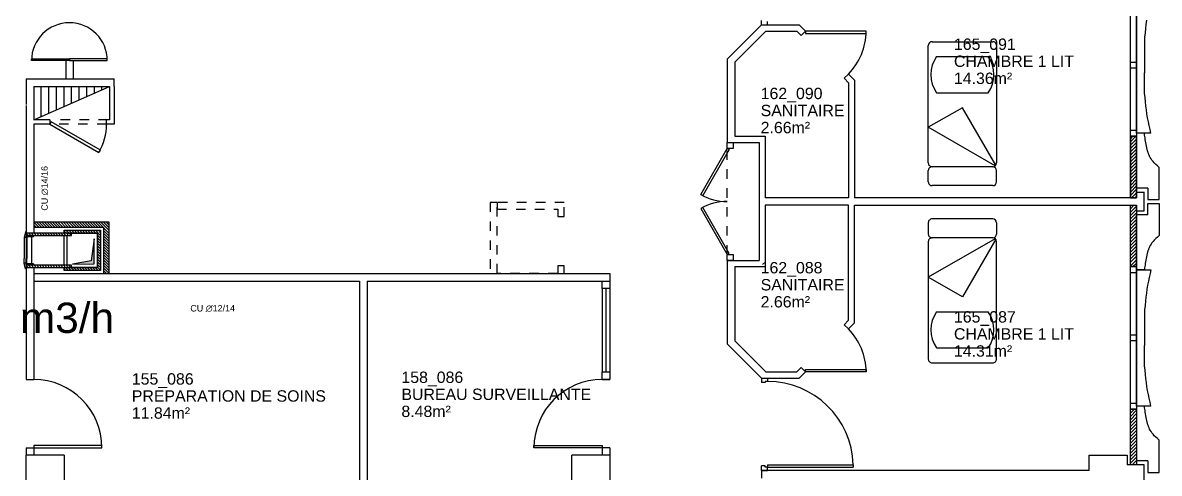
# Model space of a CAD drawing. Header units: millimetres. Extents: x -3.6 to 68.3, y -13.9 to 59.5.
# Drawn here: x 7.23 to 22.23, y 28.91 to 34.86 of the extents above; entities that cross this region are included whole.
import ezdxf
from ezdxf.enums import TextEntityAlignment as Align

# ---------------------------------------------------------------- set-up
doc = ezdxf.new("R2010")
doc.units = ezdxf.units.MM
doc.linetypes.add('CACHÉ', pattern=[0.25, 0.125, -0.125])
for name, color, linetype in [('002 poteaux', 7, 'Continuous'), ('003 murs porteurs', 7, 'Continuous'), ('003 porte', 7, 'Continuous'), ('004 cloisons', 7, 'Continuous'), ('004 isolation', 8, 'Continuous'), ('005 Portes', 7, 'Continuous'), ('005Portes', 7, 'Continuous'), ('007 Fenêtre', 7, 'Continuous'), ('100 tx_rep_local', 7, 'Continuous'), ('400 Lits', 8, 'Continuous'), ('A_Etiqu_Local', 7, 'Continuous'), ('ecoulement salle de bain', 9, 'CACHÉ'), ('EXT', 10, 'Continuous'), ('futur', 30, 'Continuous')]:
    doc.layers.add(name, color=color, linetype=linetype)
doc.styles.add('ARIAL', font='arial.ttf')
doc.styles.add('Attribut', font='arial.ttf')
doc.styles.get("Standard").update_dxf_attribs({"font": 'arial.ttf'})
pattern_1 = [(315, (-48.991925, 225.843677), (0.0176776695, 0.0176776695), [])]

# ---------------------------------------------------------------- blocks, each defined once
blk = doc.blocks.new('A_Etiqu_Local')
at = {"style": 'Attribut', "flags": 1}
for tag, p in [('CODE_HOPITAL', (-0.446, 1.632)), ('CODE_SITE', (-0.446, 1.407)), ('CODE_BATIMENT', (-0.446, 1.182)), ('CODE_SECTEUR', (-0.446, 0.957)), ('CODE_ETAGE', (-0.446, 0.732)), ('NOM_NORMALISE', (-0.446, -0.843)), ('SECTEUR_ACTIVITE', (-0.446, -1.068)), ('SOUS_SECTEUR_ACTIVITE', (-0.446, -1.293)), ('VOLUME', (-0.446, -1.518)), ('SERVICE', (-0.446, -1.743)), ('CODE_UG', (-0.446, -1.968)), ('CODE_UA', (-0.446, -2.193)), ('CODE_POLE', (-0.446, -2.418)), ('OCCUPANT_EXTERNE', (-0.446, -2.643)), ('DISPONIBILITE', (-0.446, -2.868)), ('ACCES_HANDICAPES', (-0.446, -3.093)), ('NATURE_SOL', (-0.446, -3.318)), ('RISQUE_LABORATOIRE', (-0.446, -3.543)), ('AMIANTE', (-0.446, -3.768))]:
    blk.add_attdef(tag, p, '', height=0.15, dxfattribs=at)
at = {"layer": 'A_Etiqu_Local', "style": 'Attribut'}
for tag, p in [('CODE_PIECE', (-0.446, 0.282)), ('NOM_USAGE', (-0.446, 0.057)), ('SURFACE', (-0.446, -0.168))]:
    blk.add_attdef(tag, p, '', height=0.15, dxfattribs=at)

msp = doc.modelspace()

# ---------------------------------------------------------------- hatches: boundary and pattern name
at = {"layer": 'EXT', "lineweight": 9}
h = msp.add_hatch(dxfattribs=at)
h.set_pattern_fill('ANSI31', color=8, scale=0.2, angle=-90, style=0)
h.set_pattern_definition(pattern_1)
h.paths.add_polyline_path([(8.217, 32.08), (8.217, 31.63), (7.815, 31.63), (7.775, 31.63), (7.775, 31.59), (8.257, 31.59), (8.257, 32.12), (7.775, 32.12), (7.775, 32.08), (7.873, 32.08)], flags=17)
h.paths.add_polyline_path([(8.297, 31.55), (8.367, 31.55), (8.367, 32.23), (7.375, 32.23), (7.375, 32.16), (8.297, 32.16)])
h = msp.add_hatch(dxfattribs=at)
h.set_pattern_fill('ANSI31', color=8, scale=0.2, angle=-90, style=0)
h.set_pattern_definition(pattern_1)
h.paths.add_polyline_path([(7.275, 32.052), (7.873, 32.052), (7.873, 32.08), (7.275, 32.08)])
h.paths.add_polyline_path([(7.275, 31.63), (7.873, 31.63), (7.873, 31.658), (7.275, 31.658)])
at = {"layer": 'EXT', "ltscale": 0.01}
msp.add_hatch(color=8, dxfattribs=at).paths.add_polyline_path([(7.886, 31.674), (8.173, 31.679), (8.171, 32.009), (8.133, 31.718)])
msp.add_hatch(color=8, dxfattribs=at).paths.add_polyline_path([(7.886, 31.674), (8.173, 31.679), (8.171, 32.009), (8.133, 31.718)])

# ---------------------------------------------------------------- linework, layer by layer
at = {"layer": '002 poteaux', "color": 8, "linetype": 'Continuous'}
for p, q in [((7.275, 28.65), (7.275, 29.15)), ((7.775, 29.15), (7.275, 29.15)), ((7.775, 29.15), (7.775, 28.65)), ((14.475, 28.65), (14.475, 29.15)), ((14.975, 29.15), (14.475, 29.15)), ((14.975, 29.15), (14.975, 28.65)), ((21.3, 28.95), (21.3, 29.15)), ((21.3, 29.15), (21.8, 29.15)), ((21.8, 29.15), (21.8, 29.025)), ((22.025, 29.025), (21.8, 29.025)), ((22.025, 28.775), (22.025, 29.025))]:
    msp.add_line(p, q, dxfattribs=at)
at = {"layer": '003 murs porteurs', "color": 8, "linetype": 'Continuous'}
for p, q in [((21.925, 32.55), (21.925, 32.625)), ((21.925, 32.625), (22.025, 32.625)), ((22.025, 32.375), (22.025, 32.625)), ((21.925, 32.375), (21.925, 32.45)), ((21.925, 32.45), (21.925, 32.375)), ((21.925, 32.375), (22.025, 32.375))]:
    msp.add_line(p, q, dxfattribs=at)
at = {"layer": '003 porte', "color": 8, "linetype": 'Continuous'}
for p, q in [((16.975, 34.83), (16.975, 34.89)), ((16.975, 34.83), (17.055, 34.83)), ((17.055, 34.83), (17.055, 34.874)), ((18.357, 34.748), (17.557, 34.748)), ((17.557, 34.748), (17.557, 34.718)), ((17.557, 34.718), (18.357, 34.718)), ((18.357, 34.718), (18.357, 34.748)), ((7.607, 33.551), (7.588, 33.519)), ((7.588, 33.519), (8.235, 33.145)), ((8.254, 33.178), (7.607, 33.551)), ((8.235, 33.145), (8.254, 33.178)), ((16.525, 33.28), (16.605, 33.28)), ((16.525, 33.2), (16.525, 33.28)), ((16.605, 33.2), (16.525, 33.2)), ((16.605, 33.28), (16.605, 33.2)), ((16.525, 31.8), (16.605, 31.8)), ((16.525, 31.72), (16.525, 31.8)), ((16.605, 31.8), (16.605, 31.72)), ((16.605, 31.72), (16.525, 31.72)), ((16.975, 30.17), (17.055, 30.17)), ((16.975, 30.17), (16.975, 30.11)), ((17.055, 30.17), (17.055, 30.126)), ((17.557, 30.282), (18.357, 30.282)), ((17.557, 30.252), (17.557, 30.282)), ((18.357, 30.252), (17.557, 30.252)), ((18.357, 30.282), (18.357, 30.252)), ((17.027, 30.11), (16.975, 30.11)), ((17.055, 30.126), (17.027, 30.126)), ((17.027, 30.126), (17.027, 30.11)), ((17.027, 29.01), (16.975, 29.01)), ((16.975, 28.95), (16.975, 29.01)), ((16.975, 28.95), (17.055, 28.95)), ((17.027, 28.994), (17.027, 29.01)), ((17.055, 28.994), (17.027, 28.994)), ((17.055, 29.024), (18.187, 29.024)), ((17.055, 29.024), (17.055, 28.994)), ((17.055, 28.994), (18.187, 28.994)), ((17.055, 28.95), (17.055, 28.994)), ((18.187, 29.024), (18.187, 28.994))]:
    msp.add_line(p, q, dxfattribs=at)
at = {"layer": '003 porte', "color": 8, "linetype": 'CACHÉ'}
for p, q in [((8.335, 33.519), (7.585, 33.519)), ((8.355, 33.579), (7.605, 33.579)), ((16.525, 31.8), (16.525, 33.2))]:
    msp.add_line(p, q, dxfattribs=at)
at = {"layer": '003 porte', "color": 8, "linetype": 'Continuous'}
for centre, radius, start, end in [((17.557, 34.748), 0.8, 315, 0), ((7.588, 33.519), 0.747, 330, 0), ((17.557, 30.252), 0.8, 0, 45), ((17.055, 28.994), 1.132, 1.5186, 90)]:
    msp.add_arc(centre, radius, start, end, dxfattribs=at)
at = {"layer": '004 cloisons', "color": 8, "linetype": 'Continuous'}
for p, q in [((21.925, 33.4), (21.925, 35.2)), ((16.975, 34.83), (16.525, 34.38)), ((16.975, 34.83), (17.475, 34.83)), ((17.475, 34.83), (17.557, 34.748)), ((22.048, 34.837), (22.042, 34.783)), ((22.055, 34.891), (22.048, 34.837)), ((17.036, 34.75), (16.625, 34.339)), ((17.036, 34.75), (17.442, 34.75)), ((17.442, 34.75), (17.501, 34.691)), ((17.557, 34.748), (17.501, 34.691)), ((22.037, 34.727), (22.032, 34.669)), ((22.032, 34.669), (22.032, 34.2)), ((22.042, 34.783), (22.037, 34.727)), ((16.525, 34.38), (16.525, 33.28)), ((16.625, 34.339), (16.625, 33.36)), ((22.032, 33.931), (22.032, 34.2)), ((7.275, 34.119), (8.435, 34.119)), ((7.275, 34.119), (7.275, 33.779)), ((8.435, 34.019), (8.435, 34.119)), ((18.123, 34.182), (18.066, 34.126)), ((18.066, 34.126), (18.125, 34.067)), ((18.123, 34.182), (18.205, 34.1)), ((18.125, 34.067), (18.125, 32.55)), ((18.205, 34.1), (18.205, 32.55)), ((7.375, 33.579), (8.375, 34.019)), ((7.375, 34.019), (7.375, 33.579)), ((7.375, 34.019), (8.375, 34.019)), ((7.475, 33.623), (7.475, 34.019)), ((7.575, 33.667), (7.575, 34.019)), ((7.675, 33.711), (7.675, 34.019)), ((7.775, 33.755), (7.775, 34.019)), ((7.875, 33.799), (7.875, 34.019)), ((7.975, 33.843), (7.975, 34.019)), ((8.075, 33.887), (8.075, 34.019)), ((8.175, 33.931), (8.175, 34.019)), ((8.275, 33.975), (8.275, 34.019)), ((8.375, 34.019), (8.375, 33.579)), ((8.435, 34.019), (8.435, 33.519)), ((22.037, 33.873), (22.032, 33.931)), ((7.275, 33.766), (7.275, 32.08)), ((22.042, 33.817), (22.037, 33.873)), ((22.048, 33.763), (22.042, 33.817)), ((22.055, 33.709), (22.048, 33.763)), ((22.063, 33.657), (22.055, 33.709)), ((22.071, 33.605), (22.063, 33.657)), ((22.081, 33.553), (22.071, 33.605)), ((7.588, 33.579), (7.375, 33.579)), ((7.375, 33.519), (7.375, 32.08)), ((7.588, 33.519), (7.375, 33.519)), ((7.588, 33.579), (7.588, 33.519)), ((8.335, 33.519), (8.335, 33.579)), ((8.375, 33.579), (8.335, 33.579)), ((8.435, 33.519), (8.335, 33.519)), ((22.091, 33.502), (22.081, 33.553)), ((22.103, 33.451), (22.091, 33.502)), ((22.115, 33.4), (22.103, 33.451)), ((16.625, 33.36), (17.025, 33.36)), ((17.025, 33.36), (17.025, 32.55)), ((21.925, 33.4), (21.925, 32.675)), ((22.025, 33.4), (21.925, 33.4)), ((22.115, 33.4), (21.925, 33.4)), ((22.03, 33.39), (22.028, 33.4)), ((22.032, 33.376), (22.03, 33.39)), ((22.034, 33.359), (22.032, 33.376)), ((22.037, 33.34), (22.034, 33.359)), ((22.04, 33.319), (22.037, 33.34)), ((22.044, 33.296), (22.04, 33.319)), ((22.047, 33.273), (22.044, 33.296)), ((16.525, 33.28), (16.945, 33.28)), ((16.945, 33.28), (16.945, 31.72)), ((22.051, 33.251), (22.047, 33.273)), ((22.055, 33.229), (22.051, 33.251)), ((22.059, 33.209), (22.055, 33.229)), ((22.061, 33.199), (22.059, 33.209)), ((22.064, 33.19), (22.061, 33.199)), ((22.066, 33.182), (22.064, 33.19)), ((22.068, 33.174), (22.066, 33.182)), ((22.07, 33.166), (22.068, 33.174)), ((22.073, 33.158), (22.07, 33.166)), ((22.075, 33.151), (22.073, 33.158)), ((22.078, 33.143), (22.075, 33.151)), ((22.081, 33.136), (22.078, 33.143)), ((22.084, 33.128), (22.081, 33.136)), ((22.091, 33.113), (22.084, 33.128)), ((22.098, 33.097), (22.091, 33.113)), ((22.107, 33.081), (22.098, 33.097)), ((22.117, 33.064), (22.107, 33.081)), ((22.129, 33.046), (22.117, 33.064)), ((22.143, 33.028), (22.129, 33.046)), ((22.159, 33.009), (22.143, 33.028)), ((22.178, 32.99), (22.159, 33.009)), ((22.2, 32.97), (22.178, 32.99)), ((22.225, 32.95), (22.2, 32.97)), ((22.225, 32.525), (22.225, 32.95)), ((18.125, 32.55), (17.025, 32.55)), ((21.925, 32.55), (18.205, 32.55)), ((22.075, 32.675), (21.925, 32.675)), ((22.075, 32.675), (22.075, 32.525)), ((18.125, 32.45), (17.025, 32.45)), ((17.025, 32.45), (17.025, 31.64)), ((18.125, 30.933), (18.125, 32.45)), ((18.205, 32.45), (21.925, 32.45)), ((18.205, 30.9), (18.205, 32.45)), ((22.075, 32.525), (22.225, 32.525)), ((22.075, 32.325), (22.075, 32.475)), ((22.075, 32.475), (22.225, 32.475)), ((22.225, 32.475), (22.225, 32.05)), ((22.075, 32.325), (21.925, 32.325)), ((21.925, 31.6), (21.925, 32.325)), ((22.129, 31.954), (22.117, 31.936)), ((22.143, 31.972), (22.129, 31.954)), ((22.159, 31.991), (22.143, 31.972)), ((22.178, 32.01), (22.159, 31.991)), ((22.2, 32.03), (22.178, 32.01)), ((22.225, 32.05), (22.2, 32.03)), ((22.059, 31.791), (22.055, 31.771)), ((22.061, 31.801), (22.059, 31.791)), ((22.064, 31.81), (22.061, 31.801)), ((22.066, 31.818), (22.064, 31.81)), ((22.068, 31.826), (22.066, 31.818)), ((22.07, 31.834), (22.068, 31.826)), ((22.073, 31.842), (22.07, 31.834)), ((22.075, 31.849), (22.073, 31.842)), ((22.078, 31.857), (22.075, 31.849)), ((22.081, 31.864), (22.078, 31.857)), ((22.084, 31.872), (22.081, 31.864)), ((22.091, 31.887), (22.084, 31.872)), ((22.098, 31.903), (22.091, 31.887)), ((22.107, 31.919), (22.098, 31.903)), ((22.117, 31.936), (22.107, 31.919)), ((16.525, 31.72), (16.525, 30.62)), ((16.525, 31.72), (16.945, 31.72)), ((21.845, 31.56), (21.845, 31.64)), ((21.845, 31.64), (21.925, 31.64)), ((21.925, 31.64), (21.925, 31.56)), ((22.034, 31.641), (22.032, 31.624)), ((22.037, 31.66), (22.034, 31.641)), ((22.04, 31.681), (22.037, 31.66)), ((22.044, 31.704), (22.04, 31.681)), ((22.047, 31.727), (22.044, 31.704)), ((22.051, 31.749), (22.047, 31.727)), ((22.055, 31.771), (22.051, 31.749)), ((7.275, 31.63), (7.275, 30.15)), ((7.375, 31.63), (7.375, 30.15)), ((7.375, 31.55), (14.975, 31.55)), ((14.975, 31.55), (14.975, 31.45)), ((16.625, 31.64), (16.625, 30.661)), ((16.625, 31.64), (17.025, 31.64)), ((21.925, 31.56), (21.845, 31.56)), ((21.925, 29.8), (21.925, 31.6)), ((21.925, 31.6), (22.115, 31.6)), ((22.025, 31.6), (21.925, 31.6)), ((22.03, 31.61), (22.028, 31.6)), ((22.032, 31.624), (22.03, 31.61)), ((22.091, 31.498), (22.081, 31.447)), ((22.103, 31.549), (22.091, 31.498)), ((22.115, 31.6), (22.103, 31.549)), ((7.375, 31.45), (11.675, 31.45)), ((11.675, 31.45), (11.675, 28.65)), ((11.775, 31.45), (11.775, 28.65)), ((11.775, 31.45), (14.875, 31.45)), ((22.063, 31.344), (22.055, 31.291)), ((22.071, 31.395), (22.063, 31.344)), ((22.081, 31.447), (22.071, 31.395)), ((22.048, 31.237), (22.042, 31.183)), ((22.055, 31.291), (22.048, 31.237)), ((22.037, 31.127), (22.032, 31.069)), ((22.032, 31.069), (22.032, 30.6)), ((22.042, 31.183), (22.037, 31.127)), ((18.066, 30.874), (18.125, 30.933)), ((18.123, 30.818), (18.205, 30.9)), ((18.123, 30.818), (18.066, 30.874)), ((16.975, 30.17), (16.525, 30.62)), ((17.036, 30.25), (16.625, 30.661)), ((22.032, 30.331), (22.032, 30.6)), ((17.442, 30.25), (17.501, 30.308)), ((17.557, 30.252), (17.501, 30.308)), ((22.037, 30.273), (22.032, 30.331)), ((7.275, 30.15), (7.375, 30.15)), ((14.875, 30.15), (14.975, 30.15)), ((16.975, 30.17), (17.475, 30.17)), ((17.036, 30.25), (17.442, 30.25)), ((17.475, 30.17), (17.557, 30.252)), ((22.042, 30.217), (22.037, 30.273)), ((22.048, 30.163), (22.042, 30.217)), ((22.055, 30.109), (22.048, 30.163)), ((22.063, 30.057), (22.055, 30.109)), ((22.071, 30.005), (22.063, 30.057)), ((22.081, 29.953), (22.071, 30.005)), ((22.091, 29.902), (22.081, 29.953)), ((22.103, 29.851), (22.091, 29.902)), ((22.115, 29.8), (22.103, 29.851)), ((21.845, 29.76), (21.845, 29.84)), ((21.845, 29.84), (21.925, 29.84)), ((21.925, 29.76), (21.845, 29.76)), ((21.925, 29.84), (21.925, 29.76)), ((22.115, 29.8), (21.925, 29.8)), ((21.925, 29.8), (21.925, 29.075)), ((22.025, 29.8), (21.925, 29.8)), ((22.03, 29.79), (22.028, 29.8)), ((22.032, 29.776), (22.03, 29.79)), ((22.034, 29.759), (22.032, 29.776)), ((22.037, 29.74), (22.034, 29.759)), ((22.04, 29.719), (22.037, 29.74)), ((22.044, 29.696), (22.04, 29.719)), ((22.047, 29.673), (22.044, 29.696)), ((22.051, 29.651), (22.047, 29.673)), ((22.055, 29.629), (22.051, 29.651)), ((22.059, 29.609), (22.055, 29.629)), ((22.061, 29.599), (22.059, 29.609)), ((22.064, 29.59), (22.061, 29.599)), ((22.066, 29.582), (22.064, 29.59)), ((22.068, 29.574), (22.066, 29.582)), ((22.07, 29.566), (22.068, 29.574)), ((22.073, 29.558), (22.07, 29.566)), ((22.075, 29.551), (22.073, 29.558)), ((22.078, 29.543), (22.075, 29.551)), ((22.081, 29.536), (22.078, 29.543)), ((22.084, 29.528), (22.081, 29.536)), ((22.091, 29.513), (22.084, 29.528)), ((22.098, 29.497), (22.091, 29.513)), ((22.107, 29.481), (22.098, 29.497)), ((22.117, 29.464), (22.107, 29.481)), ((22.129, 29.446), (22.117, 29.464)), ((22.143, 29.428), (22.129, 29.446)), ((22.159, 29.409), (22.143, 29.428)), ((22.178, 29.39), (22.159, 29.409)), ((7.275, 29.25), (7.375, 29.25)), ((7.275, 29.25), (7.275, 29.15)), ((7.275, 29.25), (7.275, 29.15)), ((7.375, 29.28), (7.375, 29.15)), ((7.375, 29.25), (7.375, 29.15)), ((14.875, 29.28), (14.875, 29.15)), ((14.975, 29.25), (14.875, 29.25)), ((14.975, 29.25), (14.975, 29.15)), ((22.2, 29.37), (22.178, 29.39)), ((22.225, 29.35), (22.2, 29.37)), ((22.225, 28.925), (22.225, 29.35)), ((21.3, 28.95), (16.975, 28.95)), ((16.975, 28.95), (16.975, 28.85)), ((22.075, 29.075), (21.925, 29.075)), ((22.075, 29.075), (22.075, 28.925)), ((22.075, 28.925), (22.225, 28.925))]:
    msp.add_line(p, q, dxfattribs=at)
at = {"layer": '004 isolation', "color": 8, "linetype": 'Continuous'}
for p, q in [((21.873, 33.36), (21.845, 33.332)), ((21.845, 33.288), (21.917, 33.36)), ((21.845, 32.55), (21.845, 33.36)), ((21.845, 33.36), (21.925, 33.36)), ((21.845, 32.55), (21.845, 33.36)), ((21.845, 33.36), (21.925, 33.36)), ((21.925, 33.36), (21.845, 33.36)), ((21.845, 33.36), (21.845, 32.55)), ((21.925, 33.323), (21.845, 33.243)), ((21.925, 33.36), (21.925, 32.55)), ((21.925, 33.36), (21.925, 32.55)), ((21.925, 32.55), (21.925, 33.36)), ((21.845, 33.199), (21.925, 33.279)), ((21.925, 33.235), (21.845, 33.155)), ((21.845, 33.111), (21.925, 33.191)), ((21.925, 33.147), (21.845, 33.067)), ((21.845, 33.022), (21.925, 33.102)), ((21.925, 33.058), (21.845, 32.978)), ((21.845, 32.934), (21.925, 33.014)), ((21.925, 32.97), (21.845, 32.89)), ((21.845, 32.846), (21.925, 32.926)), ((21.925, 32.882), (21.845, 32.802)), ((21.845, 32.757), (21.925, 32.837)), ((21.925, 32.793), (21.845, 32.713)), ((21.845, 32.669), (21.925, 32.749)), ((21.925, 32.705), (21.845, 32.625)), ((21.845, 32.581), (21.925, 32.661)), ((21.925, 32.55), (21.845, 32.55)), ((21.925, 32.55), (21.845, 32.55)), ((21.845, 32.55), (21.925, 32.55)), ((21.925, 32.616), (21.859, 32.55)), ((21.903, 32.55), (21.925, 32.572)), ((21.847, 32.45), (21.845, 32.448)), ((21.845, 32.404), (21.891, 32.45)), ((21.845, 31.64), (21.845, 32.45)), ((21.845, 32.45), (21.925, 32.45)), ((21.845, 31.64), (21.845, 32.45)), ((21.845, 32.45), (21.925, 32.45)), ((21.845, 31.64), (21.845, 32.45)), ((21.845, 32.45), (21.925, 32.45)), ((21.925, 32.44), (21.845, 32.36)), ((21.845, 32.315), (21.925, 32.395)), ((21.925, 32.45), (21.925, 31.64)), ((21.925, 32.45), (21.925, 31.64)), ((21.925, 32.45), (21.925, 31.64)), ((21.925, 32.351), (21.845, 32.271)), ((21.845, 32.227), (21.925, 32.307)), ((21.925, 32.263), (21.845, 32.183)), ((21.845, 32.139), (21.925, 32.219)), ((21.925, 32.174), (21.845, 32.094)), ((21.845, 32.05), (21.925, 32.13)), ((21.925, 32.086), (21.845, 32.006)), ((21.845, 31.962), (21.925, 32.042)), ((21.925, 31.998), (21.845, 31.918)), ((21.845, 31.873), (21.925, 31.953)), ((21.925, 31.909), (21.845, 31.829)), ((21.845, 31.785), (21.925, 31.865)), ((21.925, 31.821), (21.845, 31.741)), ((21.845, 31.697), (21.925, 31.777)), ((21.925, 31.732), (21.845, 31.652)), ((21.925, 31.64), (21.845, 31.64)), ((21.925, 31.64), (21.845, 31.64)), ((21.925, 31.64), (21.845, 31.64)), ((21.877, 31.64), (21.925, 31.688)), ((21.925, 31.644), (21.921, 31.64)), ((21.853, 29.76), (21.845, 29.752)), ((21.845, 29.708), (21.897, 29.76)), ((21.845, 29.025), (21.845, 29.76)), ((21.845, 29.76), (21.925, 29.76)), ((21.845, 29.025), (21.845, 29.76)), ((21.845, 29.76), (21.925, 29.76)), ((21.845, 29.025), (21.845, 29.76)), ((21.845, 29.76), (21.925, 29.76)), ((21.925, 29.744), (21.845, 29.664)), ((21.845, 29.62), (21.925, 29.7)), ((21.925, 29.76), (21.925, 29.025)), ((21.925, 29.76), (21.925, 29.025)), ((21.925, 29.76), (21.925, 29.025)), ((21.925, 29.655), (21.845, 29.575)), ((21.845, 29.531), (21.925, 29.611)), ((21.925, 29.567), (21.845, 29.487)), ((21.845, 29.443), (21.925, 29.523)), ((21.925, 29.479), (21.845, 29.399)), ((21.845, 29.354), (21.925, 29.434)), ((21.925, 29.39), (21.845, 29.31)), ((21.845, 29.266), (21.925, 29.346)), ((21.925, 29.302), (21.845, 29.222)), ((21.845, 29.178), (21.925, 29.258)), ((21.925, 29.213), (21.845, 29.133)), ((21.845, 29.089), (21.925, 29.169)), ((21.925, 29.125), (21.845, 29.045)), ((21.925, 29.025), (21.845, 29.025)), ((21.925, 29.025), (21.845, 29.025)), ((21.925, 29.025), (21.845, 29.025)), ((21.869, 29.025), (21.925, 29.081)), ((21.925, 29.037), (21.913, 29.025))]:
    msp.add_line(p, q, dxfattribs=at)
at = {"layer": '005 Portes', "color": 8, "linetype": 'Continuous'}
for p, q in [((16.175, 32.594), (16.525, 33.2)), ((16.551, 33.185), (16.201, 32.579)), ((16.525, 33.2), (16.551, 33.185)), ((16.201, 32.579), (16.175, 32.594)), ((16.201, 32.421), (16.175, 32.406)), ((16.175, 32.406), (16.525, 31.8)), ((16.551, 31.815), (16.201, 32.421)), ((16.525, 31.8), (16.551, 31.815))]:
    msp.add_line(p, q, dxfattribs=at)
for centre, start, end in [((16.525, 33.2), 240, 270), ((16.525, 31.8), 90, 120)]:
    msp.add_arc(centre, 0.7, start, end, dxfattribs=at)
at = {"layer": '005Portes', "color": 8, "linetype": 'Continuous'}
for p, q in [((8.275, 29.28), (7.375, 29.28)), ((7.375, 29.28), (7.375, 29.25)), ((7.375, 29.25), (8.275, 29.25)), ((8.275, 29.25), (8.275, 29.28)), ((13.975, 29.25), (13.975, 29.28)), ((13.975, 29.28), (14.875, 29.28)), ((14.875, 29.25), (13.975, 29.25)), ((14.875, 29.28), (14.875, 29.25))]:
    msp.add_line(p, q, dxfattribs=at)
for centre, start, end in [((7.375, 29.25), 360, 90), ((14.875, 29.25), 90, 180)]:
    msp.add_arc(centre, 0.9, start, end, dxfattribs=at)
at = {"layer": '007 Fenêtre', "color": 8, "linetype": 'Continuous'}
for p, q in [((21.845, 33.44), (21.845, 35.16)), ((21.925, 35.16), (21.925, 33.44)), ((21.845, 34.26), (21.845, 34.34)), ((21.845, 34.34), (21.925, 34.34)), ((21.925, 34.34), (21.925, 34.26)), ((21.925, 34.26), (21.845, 34.26)), ((21.845, 33.36), (21.845, 33.44)), ((21.845, 33.44), (21.925, 33.44)), ((21.925, 33.44), (21.925, 33.36)), ((21.925, 33.36), (21.845, 33.36)), ((21.845, 29.84), (21.845, 31.56)), ((21.925, 31.56), (21.925, 29.84)), ((14.875, 31.35), (14.875, 31.45)), ((14.875, 31.45), (14.975, 31.45)), ((14.975, 31.35), (14.875, 31.35)), ((14.875, 31.348), (14.875, 30.25)), ((14.925, 31.35), (14.925, 30.25)), ((14.975, 31.45), (14.975, 31.35)), ((14.975, 31.348), (14.975, 30.25)), ((21.845, 30.66), (21.845, 30.74)), ((21.845, 30.74), (21.925, 30.74)), ((21.925, 30.66), (21.845, 30.66)), ((21.925, 30.74), (21.925, 30.66)), ((14.875, 30.15), (14.875, 30.25)), ((14.875, 30.25), (14.975, 30.25)), ((14.975, 30.15), (14.875, 30.15)), ((14.975, 30.25), (14.975, 30.15))]:
    msp.add_line(p, q, dxfattribs=at)
at = {"layer": '400 Lits', "color": 8, "linetype": 'Continuous'}
for p, q in [((19.178, 33.009), (19.178, 34.559)), ((19.228, 34.609), (20.028, 34.609)), ((20.078, 34.559), (20.078, 33.009)), ((19.287, 34.412), (19.968, 34.412)), ((19.287, 33.935), (19.968, 33.935)), ((19.628, 33.738), (19.178, 33.479)), ((20.067, 32.978), (19.628, 33.738)), ((20.059, 32.97), (19.178, 33.479)), ((19.178, 32.759), (19.178, 32.909)), ((20.028, 32.959), (19.228, 32.959)), ((20.028, 32.959), (19.228, 32.959)), ((20.028, 32.959), (19.228, 32.959)), ((20.078, 32.759), (20.078, 32.909)), ((20.028, 32.709), (19.228, 32.709)), ((20.028, 32.27), (19.228, 32.27)), ((19.178, 32.22), (19.178, 32.07)), ((20.078, 32.22), (20.078, 32.07)), ((20.059, 32.009), (19.178, 31.5)), ((19.178, 31.97), (19.178, 30.42)), ((20.028, 32.02), (19.228, 32.02)), ((20.028, 32.02), (19.228, 32.02)), ((20.028, 32.02), (19.228, 32.02)), ((20.067, 32.001), (19.628, 31.24)), ((20.078, 30.42), (20.078, 31.97)), ((19.628, 31.24), (19.178, 31.5)), ((19.287, 31.044), (19.968, 31.044)), ((19.287, 30.567), (19.968, 30.567)), ((19.228, 30.37), (20.028, 30.37))]:
    msp.add_line(p, q, dxfattribs=at)
for centre, radius, start, end in [((19.228, 34.559), 0.05, 90.0006, 180.0005), ((20.028, 34.559), 0.05, 359.9982, 89.9983), ((19.628, 34.174), 0.416, 145.0078, 214.9925), ((19.628, 34.174), 0.416, 325.0079, 34.9919), ((19.228, 33.009), 0.05, 179.9982, 269.9983), ((20.028, 33.009), 0.05, 270.0006, 0.0005), ((19.228, 32.909), 0.05, 90.0017, 180.0018), ((20.028, 32.909), 0.05, 359.9995, 89.9994), ((19.228, 32.759), 0.05, 179.9982, 269.9983), ((20.028, 32.759), 0.05, 270.0006, 0.0005), ((19.228, 32.22), 0.05, 90.0017, 180.0018), ((20.028, 32.22), 0.05, 359.9995, 89.9994), ((19.228, 32.07), 0.05, 179.9982, 269.9983), ((19.228, 31.97), 0.05, 90.0017, 180.0018), ((20.028, 32.07), 0.05, 270.0006, 0.0005), ((20.028, 31.97), 0.05, 359.9995, 89.9994), ((19.628, 30.805), 0.416, 145.0078, 214.9925), ((19.628, 30.805), 0.416, 325.0079, 34.9919), ((19.228, 30.42), 0.05, 179.9994, 269.9995), ((20.028, 30.42), 0.05, 270.0017, 0.0018)]:
    msp.add_arc(centre, radius, start, end, dxfattribs=at)
at = {"layer": 'ecoulement salle de bain', "color": 8}
for p, q in [((13.398, 32.487), (13.398, 31.55)), ((13.488, 32.487), (13.398, 32.487)), ((13.488, 31.55), (13.488, 32.487)), ((13.488, 32.487), (13.488, 32.4)), ((14.375, 32.487), (13.488, 32.487)), ((13.488, 32.4), (14.288, 32.4)), ((14.288, 32.4), (14.288, 32.3)), ((14.375, 32.3), (14.375, 32.487)), ((14.288, 32.3), (14.375, 32.3)), ((14.375, 31.65), (14.288, 31.65)), ((14.288, 31.65), (14.288, 31.55)), ((14.375, 31.55), (14.375, 31.65)), ((13.398, 31.55), (14.375, 31.55)), ((14.288, 31.55), (13.488, 31.55))]:
    msp.add_line(p, q, dxfattribs=at)
at = {"layer": 'EXT', "color": 8}
for p, q in [((7.266, 32.098), (7.248, 32.025)), ((7.275, 32.098), (7.266, 32.098)), ((7.375, 32.23), (8.367, 32.23)), ((7.375, 32.16), (8.297, 32.16)), ((8.297, 32.16), (8.297, 31.55)), ((8.367, 32.23), (8.367, 31.55)), ((7.248, 32.025), (7.248, 31.747)), ((7.275, 32.025), (7.248, 32.025)), ((7.374, 32.052), (7.275, 32.052)), ((7.275, 32.052), (7.275, 32.034)), ((7.374, 32.034), (7.275, 32.034)), ((7.275, 32.034), (7.275, 32.025)), ((7.275, 32.025), (7.284, 32.025)), ((7.275, 32.025), (7.275, 31.747)), ((7.284, 32.025), (7.284, 31.747)), ((7.348, 31.676), (7.348, 32.034)), ((7.374, 32.034), (7.374, 32.052)), ((7.248, 31.685), (7.248, 31.747)), ((7.266, 31.612), (7.248, 31.685)), ((7.275, 31.685), (7.248, 31.685)), ((7.275, 31.685), (7.275, 31.747)), ((7.275, 31.676), (7.275, 31.685)), ((7.275, 31.685), (7.284, 31.685)), ((7.374, 31.676), (7.275, 31.676)), ((7.275, 31.658), (7.275, 31.676)), ((7.374, 31.658), (7.275, 31.658)), ((7.284, 31.685), (7.284, 31.747)), ((7.374, 31.676), (7.374, 31.658)), ((7.275, 31.612), (7.266, 31.612))]:
    msp.add_line(p, q, dxfattribs=at)
for points in [[(7.775, 32.08), (7.775, 32.12), (8.257, 32.12), (8.257, 31.59), (7.775, 31.59), (7.775, 31.63)], [(7.275, 32.052), (7.873, 32.052), (7.873, 32.08), (7.275, 32.08), (7.275, 32.052)], [(7.815, 32.08), (8.217, 32.08), (8.217, 31.63), (7.815, 31.63)], [(7.275, 31.63), (7.873, 31.63), (7.873, 31.658), (7.275, 31.658), (7.275, 31.63)]]:
    msp.add_lwpolyline(points, dxfattribs=at)
at = {"layer": 'EXT', "color": 8, "linetype": 'CACHÉ', "ltscale": 20}
for points in [[(7.775, 31.658), (7.775, 32.052)], [(7.815, 31.658), (7.815, 32.052)]]:
    msp.add_lwpolyline(points, dxfattribs=at)
at = {"layer": 'EXT', "color": 8, "ltscale": 0.5}
msp.add_lwpolyline([(7.815, 31.63), (7.815, 31.63), (8.217, 31.63), (8.217, 32.08), (7.815, 32.08)], dxfattribs=at)
at = {"layer": 'EXT', "color": 8, "ltscale": 0.01}
msp.add_lwpolyline([(7.886, 31.674), (8.173, 31.679), (8.171, 32.009), (8.133, 31.718), (7.886, 31.674)], dxfattribs=at)
msp.add_lwpolyline([(7.886, 31.674), (8.173, 31.679), (8.171, 32.009), (8.133, 31.718), (7.886, 31.674)], dxfattribs=at)
at = {"layer": 'futur', "color": 8}
for p, q in [((7.346, 34.359), (7.346, 34.381)), ((7.346, 34.381), (7.846, 34.381)), ((7.846, 34.359), (7.346, 34.359)), ((7.797, 34.359), (7.797, 34.119)), ((8.346, 34.381), (7.846, 34.381)), ((7.846, 34.381), (7.846, 34.359)), ((7.846, 34.381), (7.846, 34.359)), ((7.846, 34.359), (8.346, 34.359)), ((7.897, 34.359), (7.897, 34.119)), ((8.346, 34.359), (8.346, 34.381))]:
    msp.add_line(p, q, dxfattribs=at)
for start, end in [(90, 180), (0, 90)]:
    msp.add_arc((7.846, 34.359), 0.5, start, end, dxfattribs=at)

# ---------------------------------------------------------------- block references
at = {"layer": 'A_Etiqu_Local', "color": 8}
ref = msp.add_blockref('A_Etiqu_Local', (19.962, 34.219), dxfattribs=at)
ref.add_attrib('CODE_PIECE', '165_091', (19.516, 34.501), dxfattribs={"height": 0.15, "style": 'Attribut'})
ref.add_attrib('NOM_USAGE', 'CHAMBRE 1 LIT', (19.516, 34.276), dxfattribs={"height": 0.15, "style": 'Attribut'})
ref.add_attrib('SURFACE', '14.36m²', (19.516, 34.051), dxfattribs={"height": 0.15, "style": 'Attribut'})
ref = msp.add_blockref('A_Etiqu_Local', (17.412, 33.569), dxfattribs=at)
ref.add_attrib('CODE_PIECE', '162_090', (16.966, 33.851), dxfattribs={"height": 0.15, "style": 'Attribut'})
ref.add_attrib('NOM_USAGE', 'SANITAIRE', (16.966, 33.626), dxfattribs={"height": 0.15, "style": 'Attribut'})
ref.add_attrib('SURFACE', '2.66m²', (16.966, 33.401), dxfattribs={"height": 0.15, "style": 'Attribut'})
ref = msp.add_blockref('A_Etiqu_Local', (17.412, 31.269), dxfattribs=at)
ref.add_attrib('CODE_PIECE', '162_088', (16.966, 31.551), dxfattribs={"height": 0.15, "style": 'Attribut'})
ref.add_attrib('NOM_USAGE', 'SANITAIRE', (16.966, 31.326), dxfattribs={"height": 0.15, "style": 'Attribut'})
ref.add_attrib('SURFACE', '2.66m²', (16.966, 31.101), dxfattribs={"height": 0.15, "style": 'Attribut'})
ref = msp.add_blockref('A_Etiqu_Local', (19.962, 30.62), dxfattribs=at)
ref.add_attrib('CODE_PIECE', '165_087', (19.516, 30.902), dxfattribs={"height": 0.15, "style": 'Attribut'})
ref.add_attrib('NOM_USAGE', 'CHAMBRE 1 LIT', (19.516, 30.677), dxfattribs={"height": 0.15, "style": 'Attribut'})
ref.add_attrib('SURFACE', '14.31m²', (19.516, 30.452), dxfattribs={"height": 0.15, "style": 'Attribut'})
ref = msp.add_blockref('A_Etiqu_Local', (9.116, 29.801), dxfattribs=at)
ref.add_attrib('CODE_PIECE', '155_086', (8.669, 30.083), dxfattribs={"height": 0.15, "style": 'Attribut'})
ref.add_attrib('NOM_USAGE', 'PREPARATION DE SOINS', (8.669, 29.858), dxfattribs={"height": 0.15, "style": 'Attribut'})
ref.add_attrib('SURFACE', '11.84m²', (8.669, 29.633), dxfattribs={"height": 0.15, "style": 'Attribut'})
ref = msp.add_blockref('A_Etiqu_Local', (12.672, 29.823), dxfattribs=at)
ref.add_attrib('CODE_PIECE', '158_086', (12.226, 30.105), dxfattribs={"height": 0.15, "style": 'Attribut'})
ref.add_attrib('NOM_USAGE', 'BUREAU SURVEILLANTE', (12.226, 29.88), dxfattribs={"height": 0.15, "style": 'Attribut'})
ref.add_attrib('SURFACE', '8.48m²', (12.226, 29.655), dxfattribs={"height": 0.15, "style": 'Attribut'})

# ---------------------------------------------------------------- texts
at = {"layer": '100 tx_rep_local', "color": 8}
msp.add_text('CU ∅14/16', height=0.0844, rotation=90, dxfattribs=at).set_placement((7.56, 32.379))
msp.add_text('CU ∅12/14', height=0.0844, dxfattribs=at).set_placement((9.441, 31.048))
at = {"layer": 'EXT', "color": 8, "ltscale": 0.5, "style": 'ARIAL'}
msp.add_text('5400 m3/h', height=0.4, dxfattribs=at).set_placement((7.115, 30.765), align=Align.CENTER)

doc.saveas('drawing.dxf')
